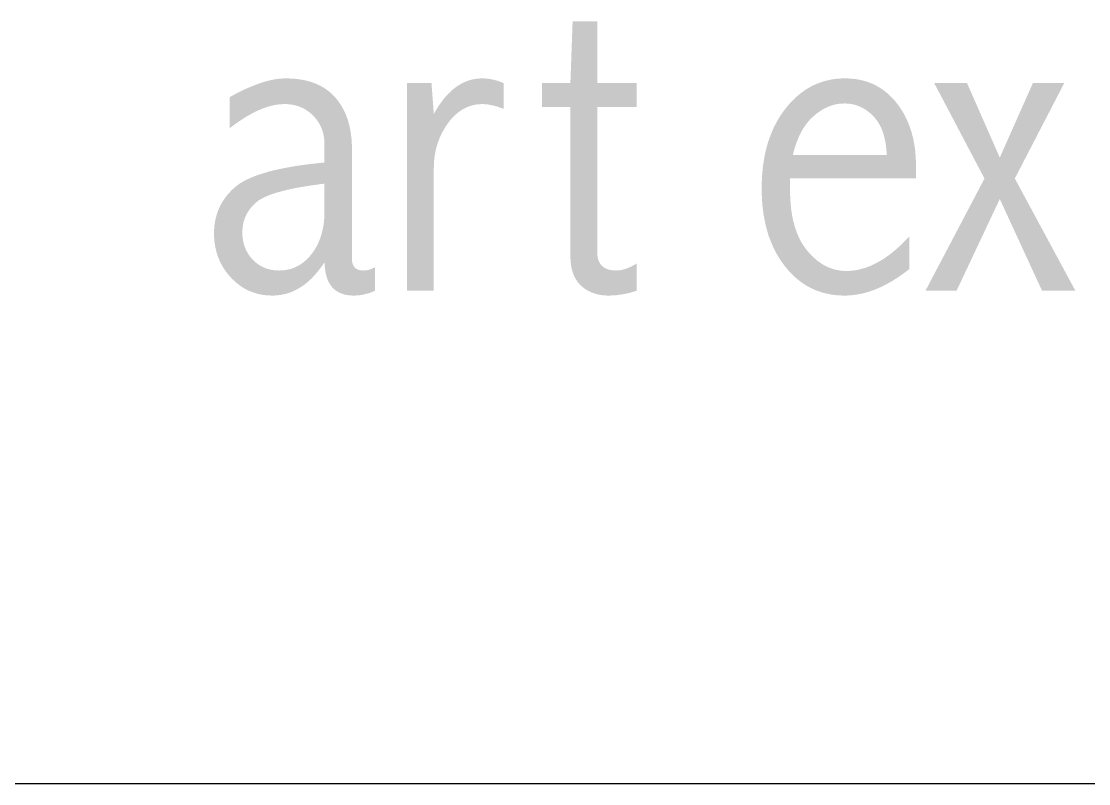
# Model space of a CAD drawing. Header units: millimetres. Extents: x -748 to -601, y -77 to -13.
# Drawn here: x -694.04 to -681.62, y -77.07 to -68.2 of the extents above; entities that cross this region are included whole.
import ezdxf

# ---------------------------------------------------------------- set-up
doc = ezdxf.new("R2010")
doc.units = ezdxf.units.MM
doc.header["$MEASUREMENT"] = 0
doc.layers.add('Cut', color=178, linetype='Continuous', true_color=0x000000)
doc.layers.add('Raster', color=178, linetype='Continuous', true_color=0x000000)

msp = doc.modelspace()

# ---------------------------------------------------------------- hatches: boundary and pattern name
at = {"layer": 'Raster', "true_color": 0x1c1c1b, "extrusion": (0, 0, -1)}
for points in [[(687.625, -68.197), (687.339, -68.197), (687.339, -68.197), (687.339, -68.917), (687.339, -68.917), (686.88, -68.917), (686.88, -68.917), (686.88, -69.194), (686.88, -69.194), (687.339, -69.194), (687.339, -69.194), (687.339, -70.883), (687.338, -70.896), (687.338, -70.902), (687.338, -70.909), (687.337, -70.915), (687.337, -70.921), (687.336, -70.927), (687.335, -70.933), (687.334, -70.939), (687.333, -70.944), (687.332, -70.95), (687.331, -70.956), (687.329, -70.961), (687.328, -70.966), (687.326, -70.971), (687.325, -70.977), (687.323, -70.982), (687.321, -70.986), (687.319, -70.991), (687.317, -70.996), (687.315, -71), (687.312, -71.005), (687.31, -71.009), (687.307, -71.014), (687.305, -71.018), (687.302, -71.022), (687.299, -71.026), (687.296, -71.03), (687.293, -71.033), (687.29, -71.037), (687.286, -71.041), (687.283, -71.044), (687.279, -71.047), (687.276, -71.051), (687.272, -71.054), (687.268, -71.057), (687.264, -71.06), (687.26, -71.063), (687.256, -71.065), (687.251, -71.068), (687.247, -71.07), (687.243, -71.073), (687.238, -71.075), (687.233, -71.077), (687.228, -71.079), (687.223, -71.081), (687.218, -71.083), (687.213, -71.085), (687.208, -71.087), (687.202, -71.088), (687.197, -71.09), (687.191, -71.091), (687.186, -71.092), (687.18, -71.093), (687.174, -71.094), (687.168, -71.095), (687.162, -71.096), (687.155, -71.097), (687.149, -71.097), (687.142, -71.098), (687.129, -71.098), (687.115, -71.099), (687.109, -71.098), (687.103, -71.098), (687.096, -71.098), (687.09, -71.097), (687.083, -71.097), (687.076, -71.096), (687.069, -71.095), (687.063, -71.093), (687.056, -71.092), (687.049, -71.091), (687.042, -71.089), (687.035, -71.087), (687.028, -71.085), (687.02, -71.083), (687.006, -71.078), (686.991, -71.073), (686.976, -71.067), (686.96, -71.06), (686.945, -71.053), (686.929, -71.045), (686.913, -71.036), (686.896, -71.027), (686.88, -71.017), (686.88, -71.017), (686.88, -71.334), (686.9, -71.341), (686.921, -71.347), (686.942, -71.353), (686.963, -71.359), (686.983, -71.364), (687.004, -71.368), (687.025, -71.372), (687.045, -71.376), (687.065, -71.379), (687.086, -71.382), (687.106, -71.385), (687.126, -71.387), (687.147, -71.388), (687.167, -71.389), (687.187, -71.39), (687.207, -71.39), (687.219, -71.39), (687.231, -71.39), (687.243, -71.389), (687.254, -71.388), (687.266, -71.387), (687.277, -71.386), (687.289, -71.385), (687.3, -71.383), (687.311, -71.381), (687.322, -71.379), (687.333, -71.377), (687.343, -71.374), (687.354, -71.371), (687.364, -71.368), (687.374, -71.365), (687.384, -71.361), (687.394, -71.358), (687.404, -71.354), (687.414, -71.35), (687.423, -71.345), (687.432, -71.341), (687.442, -71.336), (687.451, -71.331), (687.46, -71.326), (687.469, -71.32), (687.477, -71.315), (687.486, -71.309), (687.494, -71.303), (687.502, -71.296), (687.51, -71.29), (687.518, -71.283), (687.526, -71.276), (687.534, -71.269), (687.541, -71.261), (687.548, -71.254), (687.555, -71.246), (687.562, -71.237), (687.569, -71.229), (687.575, -71.22), (687.581, -71.212), (687.586, -71.202), (687.592, -71.193), (687.597, -71.184), (687.602, -71.174), (687.607, -71.164), (687.611, -71.154), (687.615, -71.143), (687.619, -71.132), (687.623, -71.122), (687.627, -71.11), (687.63, -71.099), (687.633, -71.088), (687.636, -71.076), (687.638, -71.064), (687.641, -71.051), (687.643, -71.039), (687.645, -71.026), (687.646, -71.013), (687.647, -71), (687.649, -70.987), (687.649, -70.973), (687.65, -70.959), (687.651, -70.931), (687.651, -70.931), (687.651, -69.194), (687.651, -69.194), (687.983, -69.194), (687.983, -69.194), (687.983, -68.917), (687.983, -68.917), (687.651, -68.917), (687.651, -68.917)], [(689.241, -69.276), (689.226, -69.25), (689.212, -69.225), (689.197, -69.201), (689.182, -69.178), (689.167, -69.156), (689.151, -69.135), (689.136, -69.114), (689.12, -69.094), (689.104, -69.075), (689.088, -69.057), (689.071, -69.039), (689.054, -69.023), (689.038, -69.007), (689.021, -68.992), (689.003, -68.978), (688.995, -68.971), (688.986, -68.965), (688.977, -68.958), (688.968, -68.952), (688.959, -68.946), (688.95, -68.941), (688.941, -68.935), (688.932, -68.93), (688.923, -68.925), (688.914, -68.92), (688.904, -68.915), (688.895, -68.91), (688.886, -68.906), (688.876, -68.902), (688.867, -68.898), (688.858, -68.894), (688.848, -68.891), (688.838, -68.888), (688.829, -68.884), (688.819, -68.881), (688.809, -68.879), (688.799, -68.876), (688.79, -68.874), (688.78, -68.872), (688.77, -68.87), (688.76, -68.868), (688.75, -68.867), (688.739, -68.865), (688.729, -68.864), (688.719, -68.863), (688.709, -68.863), (688.698, -68.862), (688.688, -68.862), (688.678, -68.862), (688.662, -68.862), (688.647, -68.863), (688.631, -68.864), (688.615, -68.865), (688.6, -68.867), (688.584, -68.87), (688.568, -68.872), (688.553, -68.876), (688.537, -68.879), (688.521, -68.884), (688.506, -68.888), (688.49, -68.893), (688.474, -68.899), (688.458, -68.904), (688.442, -68.911), (688.427, -68.917), (688.427, -68.917), (688.427, -69.217), (688.463, -69.204), (688.497, -69.192), (688.514, -69.187), (688.53, -69.183), (688.547, -69.179), (688.562, -69.175), (688.578, -69.172), (688.593, -69.169), (688.607, -69.166), (688.622, -69.164), (688.635, -69.163), (688.649, -69.162), (688.662, -69.161), (688.675, -69.161), (688.69, -69.161), (688.705, -69.162), (688.72, -69.163), (688.734, -69.164), (688.748, -69.166), (688.763, -69.169), (688.777, -69.172), (688.791, -69.175), (688.804, -69.179), (688.818, -69.183), (688.831, -69.188), (688.845, -69.193), (688.858, -69.198), (688.871, -69.204), (688.884, -69.211), (688.896, -69.217), (688.909, -69.225), (688.921, -69.232), (688.933, -69.241), (688.946, -69.249), (688.957, -69.258), (688.969, -69.268), (688.981, -69.278), (688.992, -69.288), (689.004, -69.299), (689.015, -69.31), (689.026, -69.322), (689.037, -69.334), (689.047, -69.346), (689.058, -69.359), (689.068, -69.373), (689.078, -69.387), (689.088, -69.401), (689.098, -69.415), (689.107, -69.43), (689.116, -69.444), (689.125, -69.459), (689.133, -69.474), (689.142, -69.489), (689.149, -69.504), (689.157, -69.519), (689.164, -69.534), (689.171, -69.55), (689.177, -69.565), (689.183, -69.581), (689.189, -69.597), (689.195, -69.613), (689.2, -69.629), (689.205, -69.645), (689.21, -69.662), (689.214, -69.678), (689.218, -69.695), (689.221, -69.711), (689.225, -69.728), (689.228, -69.745), (689.23, -69.762), (689.233, -69.78), (689.235, -69.797), (689.237, -69.815), (689.238, -69.832), (689.239, -69.85), (689.24, -69.868), (689.24, -69.886), (689.241, -69.904), (689.241, -69.904), (689.241, -71.334), (689.241, -71.334), (689.553, -71.334), (689.553, -71.334), (689.553, -68.917), (689.552, -68.917), (689.268, -68.917), (689.268, -68.917)], [(683.415, -68.917), (683.033, -68.917), (682.652, -69.784), (682.267, -68.917), (681.902, -68.917), (682.477, -70.027), (681.772, -71.334), (682.16, -71.334), (682.652, -70.266), (683.155, -71.334), (683.517, -71.334), (682.83, -70.028)]]:
    msp.add_hatch(color=179, dxfattribs=at).paths.add_polyline_path(points, flags=0)
h = msp.add_hatch(color=179, dxfattribs=at)
h.paths.add_polyline_path([(691.617, -69.08), (691.569, -69.053), (691.522, -69.029), (691.476, -69.006), (691.431, -68.984), (691.386, -68.965), (691.343, -68.947), (691.301, -68.931), (691.26, -68.916), (691.22, -68.903), (691.18, -68.892), (691.161, -68.888), (691.142, -68.883), (691.123, -68.879), (691.105, -68.875), (691.086, -68.872), (691.068, -68.869), (691.051, -68.867), (691.033, -68.865), (691.016, -68.864), (690.999, -68.863), (690.982, -68.862), (690.965, -68.862), (690.942, -68.862), (690.918, -68.863), (690.895, -68.864), (690.873, -68.865), (690.851, -68.867), (690.829, -68.87), (690.808, -68.872), (690.786, -68.876), (690.766, -68.879), (690.745, -68.883), (690.725, -68.888), (690.706, -68.893), (690.687, -68.898), (690.668, -68.904), (690.649, -68.91), (690.631, -68.917), (690.613, -68.924), (690.596, -68.932), (690.579, -68.94), (690.562, -68.948), (690.546, -68.957), (690.53, -68.966), (690.514, -68.976), (690.499, -68.986), (690.484, -68.997), (690.469, -69.008), (690.455, -69.019), (690.441, -69.031), (690.428, -69.043), (690.415, -69.056), (690.402, -69.069), (690.389, -69.083), (690.377, -69.097), (690.366, -69.111), (690.355, -69.126), (690.344, -69.141), (690.333, -69.156), (690.323, -69.172), (690.313, -69.188), (690.304, -69.204), (690.295, -69.22), (690.286, -69.237), (690.278, -69.254), (690.27, -69.272), (690.263, -69.289), (690.256, -69.307), (690.249, -69.326), (690.243, -69.344), (690.237, -69.363), (690.232, -69.382), (690.226, -69.402), (690.222, -69.422), (690.217, -69.442), (690.213, -69.462), (690.21, -69.483), (690.206, -69.504), (690.204, -69.525), (690.201, -69.546), (690.199, -69.568), (690.197, -69.59), (690.196, -69.613), (690.195, -69.636), (690.194, -69.682), (690.194, -69.682), (690.194, -70.959), (690.194, -70.967), (690.194, -70.976), (690.193, -70.984), (690.193, -70.988), (690.192, -70.992), (690.192, -70.995), (690.191, -70.999), (690.19, -71.003), (690.19, -71.006), (690.189, -71.01), (690.188, -71.013), (690.187, -71.017), (690.186, -71.02), (690.185, -71.023), (690.184, -71.026), (690.183, -71.029), (690.181, -71.032), (690.18, -71.035), (690.179, -71.038), (690.177, -71.041), (690.176, -71.044), (690.174, -71.047), (690.172, -71.049), (690.171, -71.052), (690.169, -71.054), (690.167, -71.057), (690.165, -71.059), (690.163, -71.061), (690.161, -71.064), (690.159, -71.066), (690.157, -71.068), (690.155, -71.07), (690.152, -71.072), (690.15, -71.074), (690.148, -71.075), (690.145, -71.077), (690.143, -71.079), (690.14, -71.08), (690.137, -71.082), (690.135, -71.083), (690.132, -71.085), (690.129, -71.086), (690.126, -71.087), (690.123, -71.089), (690.12, -71.09), (690.117, -71.091), (690.114, -71.092), (690.11, -71.093), (690.107, -71.094), (690.104, -71.094), (690.1, -71.095), (690.097, -71.096), (690.093, -71.096), (690.09, -71.097), (690.086, -71.097), (690.082, -71.098), (690.078, -71.098), (690.074, -71.098), (690.07, -71.098), (690.062, -71.099), (690.058, -71.099), (690.054, -71.098), (690.049, -71.098), (690.045, -71.098), (690.037, -71.097), (690.028, -71.096), (690.019, -71.095), (690.011, -71.093), (690.002, -71.091), (689.994, -71.089), (689.985, -71.086), (689.977, -71.084), (689.968, -71.081), (689.96, -71.077), (689.951, -71.073), (689.942, -71.069), (689.934, -71.065), (689.925, -71.061), (689.925, -71.061), (689.925, -71.334), (689.941, -71.341), (689.956, -71.347), (689.971, -71.353), (689.987, -71.359), (690.002, -71.364), (690.017, -71.368), (690.033, -71.372), (690.048, -71.376), (690.064, -71.379), (690.079, -71.382), (690.095, -71.385), (690.111, -71.387), (690.126, -71.388), (690.142, -71.389), (690.158, -71.39), (690.174, -71.39), (690.184, -71.39), (690.194, -71.39), (690.204, -71.389), (690.214, -71.388), (690.223, -71.388), (690.233, -71.387), (690.242, -71.385), (690.251, -71.384), (690.26, -71.382), (690.269, -71.381), (690.278, -71.379), (690.286, -71.376), (690.295, -71.374), (690.303, -71.371), (690.311, -71.369), (690.319, -71.366), (690.326, -71.363), (690.334, -71.359), (690.341, -71.356), (690.349, -71.352), (690.356, -71.348), (690.363, -71.344), (690.37, -71.34), (690.376, -71.335), (690.383, -71.331), (690.389, -71.326), (690.395, -71.321), (690.401, -71.316), (690.407, -71.31), (690.413, -71.305), (690.418, -71.299), (690.424, -71.293), (690.429, -71.287), (690.434, -71.281), (690.439, -71.274), (690.444, -71.267), (690.448, -71.26), (690.453, -71.253), (690.457, -71.246), (690.461, -71.239), (690.465, -71.231), (690.469, -71.223), (690.473, -71.215), (690.476, -71.207), (690.48, -71.198), (690.483, -71.19), (690.486, -71.181), (690.489, -71.172), (690.491, -71.163), (690.494, -71.153), (690.496, -71.144), (690.499, -71.134), (690.501, -71.124), (690.503, -71.114), (690.505, -71.103), (690.506, -71.093), (690.509, -71.071), (690.511, -71.049), (690.513, -71.026), (690.514, -71.002), (690.529, -71.026), (690.545, -71.049), (690.561, -71.071), (690.578, -71.092), (690.594, -71.113), (690.611, -71.133), (690.628, -71.152), (690.645, -71.171), (690.662, -71.189), (690.68, -71.206), (690.698, -71.222), (690.716, -71.238), (690.734, -71.252), (690.752, -71.267), (690.771, -71.28), (690.79, -71.292), (690.809, -71.304), (690.829, -71.315), (690.848, -71.326), (690.858, -71.33), (690.868, -71.335), (690.878, -71.34), (690.888, -71.344), (690.898, -71.348), (690.908, -71.352), (690.918, -71.356), (690.928, -71.359), (690.938, -71.362), (690.949, -71.366), (690.959, -71.369), (690.969, -71.371), (690.98, -71.374), (690.99, -71.376), (691.001, -71.378), (691.011, -71.38), (691.022, -71.382), (691.033, -71.384), (691.043, -71.385), (691.054, -71.387), (691.065, -71.388), (691.076, -71.388), (691.087, -71.389), (691.098, -71.39), (691.12, -71.39), (691.138, -71.39), (691.156, -71.389), (691.173, -71.388), (691.191, -71.387), (691.208, -71.385), (691.225, -71.383), (691.242, -71.38), (691.259, -71.377), (691.275, -71.373), (691.291, -71.37), (691.307, -71.365), (691.323, -71.36), (691.339, -71.355), (691.355, -71.35), (691.37, -71.344), (691.385, -71.338), (691.401, -71.331), (691.415, -71.324), (691.43, -71.316), (691.445, -71.308), (691.459, -71.3), (691.473, -71.291), (691.487, -71.281), (691.501, -71.272), (691.514, -71.262), (691.528, -71.251), (691.541, -71.24), (691.554, -71.229), (691.567, -71.217), (691.579, -71.205), (691.592, -71.193), (691.604, -71.18), (691.616, -71.166), (691.628, -71.153), (691.639, -71.139), (691.65, -71.126), (691.66, -71.112), (691.671, -71.097), (691.68, -71.083), (691.69, -71.069), (691.699, -71.054), (691.707, -71.039), (691.715, -71.024), (691.723, -71.009), (691.731, -70.993), (691.738, -70.977), (691.744, -70.962), (691.751, -70.946), (691.757, -70.929), (691.762, -70.913), (691.767, -70.897), (691.772, -70.88), (691.776, -70.863), (691.78, -70.846), (691.784, -70.829), (691.787, -70.811), (691.79, -70.793), (691.793, -70.776), (691.795, -70.758), (691.796, -70.739), (691.798, -70.721), (691.799, -70.702), (691.799, -70.684), (691.799, -70.665), (691.799, -70.645), (691.799, -70.625), (691.797, -70.605), (691.796, -70.586), (691.794, -70.567), (691.791, -70.548), (691.788, -70.529), (691.784, -70.511), (691.78, -70.492), (691.776, -70.474), (691.771, -70.456), (691.765, -70.439), (691.76, -70.421), (691.753, -70.404), (691.746, -70.387), (691.739, -70.37), (691.731, -70.354), (691.723, -70.337), (691.714, -70.321), (691.705, -70.305), (691.695, -70.289), (691.685, -70.274), (691.674, -70.258), (691.663, -70.243), (691.652, -70.228), (691.64, -70.214), (691.627, -70.199), (691.614, -70.185), (691.601, -70.171), (691.587, -70.157), (691.572, -70.143), (691.557, -70.13), (691.55, -70.123), (691.542, -70.117), (691.533, -70.11), (691.525, -70.104), (691.516, -70.097), (691.507, -70.091), (691.498, -70.085), (691.488, -70.079), (691.468, -70.067), (691.447, -70.055), (691.425, -70.043), (691.401, -70.032), (691.377, -70.021), (691.351, -70.01), (691.325, -70), (691.297, -69.989), (691.268, -69.979), (691.238, -69.97), (691.175, -69.951), (691.108, -69.933), (691.036, -69.917), (690.96, -69.902), (690.879, -69.887), (690.795, -69.874), (690.705, -69.862), (690.514, -69.841), (690.514, -69.841), (690.514, -69.633), (690.514, -69.62), (690.514, -69.607), (690.515, -69.595), (690.516, -69.582), (690.517, -69.57), (690.518, -69.558), (690.52, -69.546), (690.522, -69.535), (690.524, -69.523), (690.527, -69.511), (690.529, -69.5), (690.532, -69.489), (690.536, -69.478), (690.539, -69.467), (690.543, -69.456), (690.547, -69.445), (690.551, -69.435), (690.556, -69.424), (690.561, -69.414), (690.566, -69.404), (690.571, -69.394), (690.577, -69.384), (690.582, -69.375), (690.589, -69.365), (690.595, -69.356), (690.602, -69.347), (690.608, -69.338), (690.616, -69.329), (690.623, -69.32), (690.631, -69.311), (690.639, -69.303), (690.647, -69.294), (690.655, -69.286), (690.664, -69.278), (690.672, -69.27), (690.681, -69.263), (690.69, -69.256), (690.699, -69.249), (690.708, -69.242), (690.717, -69.236), (690.727, -69.23), (690.736, -69.224), (690.746, -69.218), (690.756, -69.213), (690.766, -69.208), (690.776, -69.203), (690.786, -69.199), (690.796, -69.194), (690.807, -69.19), (690.817, -69.186), (690.828, -69.183), (690.839, -69.18), (690.849, -69.177), (690.86, -69.174), (690.872, -69.171), (690.883, -69.169), (690.894, -69.167), (690.906, -69.166), (690.918, -69.164), (690.929, -69.163), (690.941, -69.162), (690.953, -69.161), (690.966, -69.161), (690.978, -69.161), (690.995, -69.161), (691.013, -69.162), (691.031, -69.163), (691.049, -69.165), (691.068, -69.168), (691.086, -69.171), (691.105, -69.174), (691.123, -69.179), (691.142, -69.183), (691.161, -69.188), (691.18, -69.194), (691.2, -69.201), (691.219, -69.207), (691.239, -69.215), (691.258, -69.223), (691.278, -69.231), (691.298, -69.24), (691.319, -69.25), (691.339, -69.26), (691.359, -69.271), (691.401, -69.294), (691.443, -69.319), (691.485, -69.347), (691.529, -69.376), (691.572, -69.408), (691.617, -69.442), (691.617, -69.442)], flags=0)
h.paths.add_polyline_path([(690.514, -70.087), (690.663, -70.107), (690.797, -70.129), (690.859, -70.14), (690.918, -70.153), (690.972, -70.165), (691.024, -70.179), (691.071, -70.192), (691.115, -70.206), (691.136, -70.214), (691.156, -70.221), (691.175, -70.229), (691.193, -70.236), (691.21, -70.244), (691.226, -70.252), (691.241, -70.26), (691.256, -70.268), (691.262, -70.272), (691.269, -70.276), (691.275, -70.28), (691.282, -70.284), (691.288, -70.289), (691.293, -70.293), (691.299, -70.297), (691.304, -70.302), (691.314, -70.31), (691.324, -70.319), (691.334, -70.328), (691.343, -70.337), (691.352, -70.347), (691.36, -70.356), (691.369, -70.366), (691.377, -70.376), (691.384, -70.385), (691.391, -70.395), (691.398, -70.406), (691.405, -70.416), (691.411, -70.426), (691.417, -70.437), (691.423, -70.448), (691.428, -70.459), (691.433, -70.47), (691.438, -70.481), (691.442, -70.492), (691.446, -70.504), (691.45, -70.516), (691.454, -70.527), (691.457, -70.539), (691.459, -70.551), (691.462, -70.564), (691.464, -70.576), (691.466, -70.589), (691.467, -70.601), (691.468, -70.614), (691.469, -70.627), (691.47, -70.64), (691.47, -70.654), (691.47, -70.666), (691.469, -70.677), (691.469, -70.689), (691.468, -70.701), (691.467, -70.712), (691.465, -70.724), (691.464, -70.735), (691.462, -70.746), (691.46, -70.757), (691.458, -70.768), (691.455, -70.778), (691.453, -70.789), (691.45, -70.799), (691.447, -70.81), (691.443, -70.82), (691.439, -70.83), (691.435, -70.84), (691.431, -70.85), (691.427, -70.859), (691.422, -70.869), (691.417, -70.878), (691.412, -70.887), (691.407, -70.897), (691.401, -70.906), (691.396, -70.914), (691.39, -70.923), (691.383, -70.932), (691.377, -70.94), (691.37, -70.948), (691.363, -70.957), (691.356, -70.965), (691.348, -70.973), (691.341, -70.98), (691.333, -70.988), (691.325, -70.995), (691.317, -71.002), (691.309, -71.009), (691.301, -71.015), (691.292, -71.022), (691.284, -71.028), (691.275, -71.034), (691.266, -71.039), (691.257, -71.044), (691.248, -71.049), (691.239, -71.054), (691.23, -71.059), (691.221, -71.063), (691.211, -71.067), (691.202, -71.071), (691.192, -71.074), (691.182, -71.078), (691.172, -71.081), (691.162, -71.084), (691.152, -71.086), (691.141, -71.089), (691.131, -71.091), (691.12, -71.093), (691.109, -71.094), (691.098, -71.095), (691.087, -71.097), (691.076, -71.097), (691.065, -71.098), (691.054, -71.098), (691.042, -71.099), (691.028, -71.098), (691.014, -71.098), (691, -71.097), (690.986, -71.096), (690.972, -71.094), (690.959, -71.092), (690.946, -71.089), (690.932, -71.086), (690.919, -71.083), (690.906, -71.08), (690.894, -71.076), (690.881, -71.071), (690.869, -71.067), (690.856, -71.062), (690.844, -71.056), (690.832, -71.05), (690.821, -71.044), (690.809, -71.037), (690.798, -71.03), (690.786, -71.023), (690.775, -71.015), (690.764, -71.007), (690.753, -70.999), (690.743, -70.99), (690.732, -70.981), (690.722, -70.971), (690.712, -70.961), (690.702, -70.951), (690.692, -70.94), (690.682, -70.929), (690.672, -70.917), (690.663, -70.905), (690.654, -70.893), (690.645, -70.881), (690.636, -70.868), (690.628, -70.855), (690.62, -70.842), (690.612, -70.829), (690.605, -70.816), (690.598, -70.802), (690.591, -70.788), (690.584, -70.774), (690.578, -70.76), (690.572, -70.745), (690.566, -70.73), (690.561, -70.715), (690.556, -70.7), (690.551, -70.685), (690.546, -70.669), (690.542, -70.653), (690.538, -70.637), (690.535, -70.621), (690.531, -70.605), (690.528, -70.588), (690.525, -70.571), (690.523, -70.554), (690.521, -70.537), (690.519, -70.519), (690.516, -70.483), (690.514, -70.447), (690.514, -70.409), (690.514, -70.409)], flags=0)
h = msp.add_hatch(color=179, dxfattribs=at)
h.paths.add_polyline_path([(683.704, -71.081), (683.753, -71.118), (683.801, -71.153), (683.849, -71.186), (683.896, -71.216), (683.92, -71.23), (683.944, -71.244), (683.968, -71.257), (683.992, -71.269), (684.015, -71.281), (684.039, -71.292), (684.063, -71.303), (684.086, -71.313), (684.11, -71.322), (684.133, -71.331), (684.157, -71.339), (684.18, -71.347), (684.204, -71.353), (684.227, -71.36), (684.25, -71.366), (684.274, -71.371), (684.297, -71.375), (684.32, -71.379), (684.343, -71.382), (684.366, -71.385), (684.39, -71.387), (684.413, -71.389), (684.436, -71.39), (684.459, -71.39), (684.486, -71.39), (684.512, -71.389), (684.538, -71.387), (684.564, -71.385), (684.59, -71.382), (684.615, -71.378), (684.64, -71.373), (684.664, -71.368), (684.689, -71.363), (684.713, -71.356), (684.736, -71.349), (684.759, -71.341), (684.782, -71.333), (684.805, -71.324), (684.827, -71.314), (684.849, -71.304), (684.871, -71.292), (684.892, -71.281), (684.913, -71.268), (684.934, -71.255), (684.954, -71.241), (684.974, -71.227), (684.994, -71.211), (685.014, -71.195), (685.033, -71.179), (685.051, -71.162), (685.07, -71.144), (685.088, -71.125), (685.106, -71.106), (685.123, -71.086), (685.14, -71.065), (685.157, -71.044), (685.174, -71.022), (685.19, -71), (685.205, -70.977), (685.22, -70.954), (685.234, -70.931), (685.248, -70.907), (685.261, -70.883), (685.274, -70.858), (685.286, -70.833), (685.298, -70.807), (685.309, -70.781), (685.32, -70.755), (685.33, -70.728), (685.34, -70.701), (685.349, -70.674), (685.357, -70.646), (685.365, -70.617), (685.373, -70.588), (685.38, -70.559), (685.386, -70.53), (685.392, -70.5), (685.398, -70.469), (685.403, -70.438), (685.407, -70.407), (685.411, -70.375), (685.415, -70.343), (685.42, -70.278), (685.423, -70.211), (685.424, -70.142), (685.423, -70.072), (685.42, -70.003), (685.414, -69.935), (685.411, -69.902), (685.407, -69.87), (685.402, -69.837), (685.397, -69.806), (685.391, -69.774), (685.385, -69.744), (685.379, -69.713), (685.371, -69.683), (685.364, -69.653), (685.355, -69.624), (685.346, -69.595), (685.337, -69.567), (685.327, -69.539), (685.316, -69.512), (685.305, -69.485), (685.294, -69.458), (685.282, -69.432), (685.269, -69.406), (685.256, -69.381), (685.242, -69.356), (685.228, -69.332), (685.213, -69.307), (685.198, -69.284), (685.182, -69.261), (685.166, -69.238), (685.149, -69.216), (685.131, -69.194), (685.114, -69.173), (685.096, -69.152), (685.078, -69.133), (685.059, -69.114), (685.04, -69.095), (685.021, -69.078), (685.002, -69.061), (684.982, -69.045), (684.963, -69.029), (684.942, -69.014), (684.922, -69), (684.901, -68.986), (684.88, -68.974), (684.859, -68.962), (684.837, -68.95), (684.815, -68.939), (684.793, -68.929), (684.771, -68.92), (684.748, -68.911), (684.725, -68.904), (684.702, -68.896), (684.678, -68.89), (684.654, -68.884), (684.63, -68.879), (684.605, -68.874), (684.581, -68.87), (684.556, -68.867), (684.53, -68.865), (684.505, -68.863), (684.479, -68.862), (684.453, -68.862), (684.429, -68.862), (684.407, -68.863), (684.384, -68.864), (684.362, -68.866), (684.34, -68.869), (684.318, -68.872), (684.297, -68.875), (684.275, -68.88), (684.255, -68.884), (684.234, -68.89), (684.214, -68.895), (684.194, -68.902), (684.174, -68.909), (684.155, -68.916), (684.135, -68.924), (684.117, -68.933), (684.098, -68.942), (684.08, -68.952), (684.062, -68.962), (684.044, -68.973), (684.027, -68.985), (684.01, -68.997), (683.993, -69.009), (683.976, -69.022), (683.96, -69.036), (683.944, -69.05), (683.928, -69.065), (683.913, -69.08), (683.898, -69.096), (683.883, -69.112), (683.868, -69.129), (683.854, -69.147), (683.84, -69.165), (683.827, -69.183), (683.814, -69.202), (683.801, -69.221), (683.789, -69.24), (683.777, -69.259), (683.766, -69.279), (683.755, -69.299), (683.745, -69.32), (683.735, -69.34), (683.726, -69.361), (683.717, -69.382), (683.708, -69.404), (683.7, -69.426), (683.692, -69.448), (683.685, -69.47), (683.678, -69.493), (683.672, -69.516), (683.666, -69.539), (683.66, -69.563), (683.655, -69.587), (683.651, -69.611), (683.646, -69.635), (683.643, -69.66), (683.639, -69.685), (683.636, -69.71), (683.634, -69.736), (683.632, -69.762), (683.629, -69.815), (683.628, -69.868), (683.628, -69.868), (683.628, -70.026), (683.629, -70.026), (685.094, -70.026), (685.094, -70.026), (685.094, -70.15), (685.093, -70.208), (685.091, -70.264), (685.087, -70.319), (685.082, -70.372), (685.075, -70.422), (685.071, -70.447), (685.067, -70.471), (685.062, -70.495), (685.057, -70.519), (685.051, -70.542), (685.045, -70.564), (685.039, -70.586), (685.032, -70.608), (685.025, -70.629), (685.017, -70.65), (685.01, -70.67), (685.001, -70.69), (684.993, -70.709), (684.984, -70.728), (684.974, -70.746), (684.965, -70.764), (684.954, -70.782), (684.944, -70.799), (684.933, -70.815), (684.922, -70.832), (684.91, -70.847), (684.898, -70.863), (684.885, -70.877), (684.873, -70.892), (684.86, -70.906), (684.848, -70.919), (684.835, -70.932), (684.822, -70.944), (684.809, -70.956), (684.795, -70.968), (684.782, -70.979), (684.768, -70.99), (684.755, -71), (684.741, -71.009), (684.727, -71.019), (684.713, -71.027), (684.699, -71.036), (684.684, -71.043), (684.67, -71.051), (684.655, -71.058), (684.641, -71.064), (684.626, -71.07), (684.611, -71.075), (684.596, -71.08), (684.58, -71.085), (684.565, -71.089), (684.55, -71.092), (684.534, -71.095), (684.518, -71.098), (684.502, -71.1), (684.486, -71.102), (684.47, -71.103), (684.454, -71.103), (684.437, -71.104), (684.415, -71.103), (684.392, -71.102), (684.369, -71.1), (684.346, -71.097), (684.323, -71.094), (684.3, -71.09), (684.278, -71.084), (684.255, -71.078), (684.232, -71.072), (684.209, -71.064), (684.186, -71.056), (684.163, -71.047), (684.14, -71.037), (684.117, -71.026), (684.095, -71.015), (684.072, -71.003), (684.049, -70.99), (684.026, -70.976), (684.003, -70.961), (683.98, -70.946), (683.957, -70.93), (683.934, -70.913), (683.911, -70.895), (683.888, -70.877), (683.865, -70.857), (683.842, -70.837), (683.819, -70.816), (683.796, -70.795), (683.75, -70.749), (683.704, -70.7), (683.704, -70.7)], flags=0)
h.paths.add_polyline_path([(683.968, -69.754), (683.97, -69.717), (683.973, -69.682), (683.977, -69.647), (683.979, -69.63), (683.982, -69.614), (683.985, -69.597), (683.988, -69.581), (683.991, -69.566), (683.995, -69.55), (683.999, -69.535), (684.003, -69.52), (684.007, -69.506), (684.012, -69.491), (684.017, -69.477), (684.022, -69.464), (684.028, -69.45), (684.033, -69.437), (684.039, -69.425), (684.046, -69.412), (684.052, -69.4), (684.059, -69.388), (684.066, -69.376), (684.073, -69.365), (684.081, -69.354), (684.089, -69.343), (684.097, -69.333), (684.105, -69.323), (684.114, -69.313), (684.123, -69.304), (684.132, -69.294), (684.141, -69.285), (684.15, -69.277), (684.159, -69.268), (684.169, -69.26), (684.178, -69.253), (684.188, -69.245), (684.198, -69.238), (684.208, -69.231), (684.217, -69.224), (684.227, -69.218), (684.238, -69.212), (684.248, -69.206), (684.258, -69.201), (684.268, -69.196), (684.279, -69.191), (684.289, -69.186), (684.3, -69.182), (684.311, -69.178), (684.322, -69.175), (684.333, -69.171), (684.344, -69.168), (684.355, -69.165), (684.366, -69.163), (684.377, -69.161), (684.389, -69.159), (684.4, -69.157), (684.412, -69.156), (684.423, -69.155), (684.435, -69.154), (684.447, -69.154), (684.459, -69.153), (684.471, -69.154), (684.483, -69.154), (684.495, -69.155), (684.507, -69.156), (684.519, -69.157), (684.531, -69.159), (684.543, -69.161), (684.555, -69.163), (684.567, -69.165), (684.578, -69.168), (684.59, -69.171), (684.602, -69.175), (684.613, -69.178), (684.625, -69.182), (684.636, -69.186), (684.647, -69.191), (684.659, -69.196), (684.67, -69.201), (684.681, -69.206), (684.692, -69.212), (684.703, -69.218), (684.714, -69.224), (684.725, -69.231), (684.736, -69.238), (684.747, -69.245), (684.758, -69.253), (684.769, -69.26), (684.78, -69.268), (684.79, -69.277), (684.801, -69.285), (684.812, -69.294), (684.822, -69.304), (684.833, -69.313), (684.843, -69.323), (684.853, -69.333), (684.863, -69.343), (684.872, -69.354), (684.882, -69.365), (684.891, -69.376), (684.9, -69.388), (684.909, -69.4), (684.918, -69.412), (684.926, -69.425), (684.935, -69.437), (684.943, -69.45), (684.951, -69.464), (684.959, -69.477), (684.966, -69.491), (684.973, -69.506), (684.981, -69.52), (684.988, -69.535), (684.994, -69.55), (685.007, -69.581), (685.02, -69.614), (685.031, -69.647), (685.042, -69.682), (685.052, -69.717), (685.061, -69.754), (685.061, -69.754)], flags=0)

# ---------------------------------------------------------------- linework, layer by layer
at = {"layer": 'Cut'}
msp.add_line((-609.26, -77.074), (-745.119, -77.074), dxfattribs=at)

doc.saveas('drawing.dxf')
